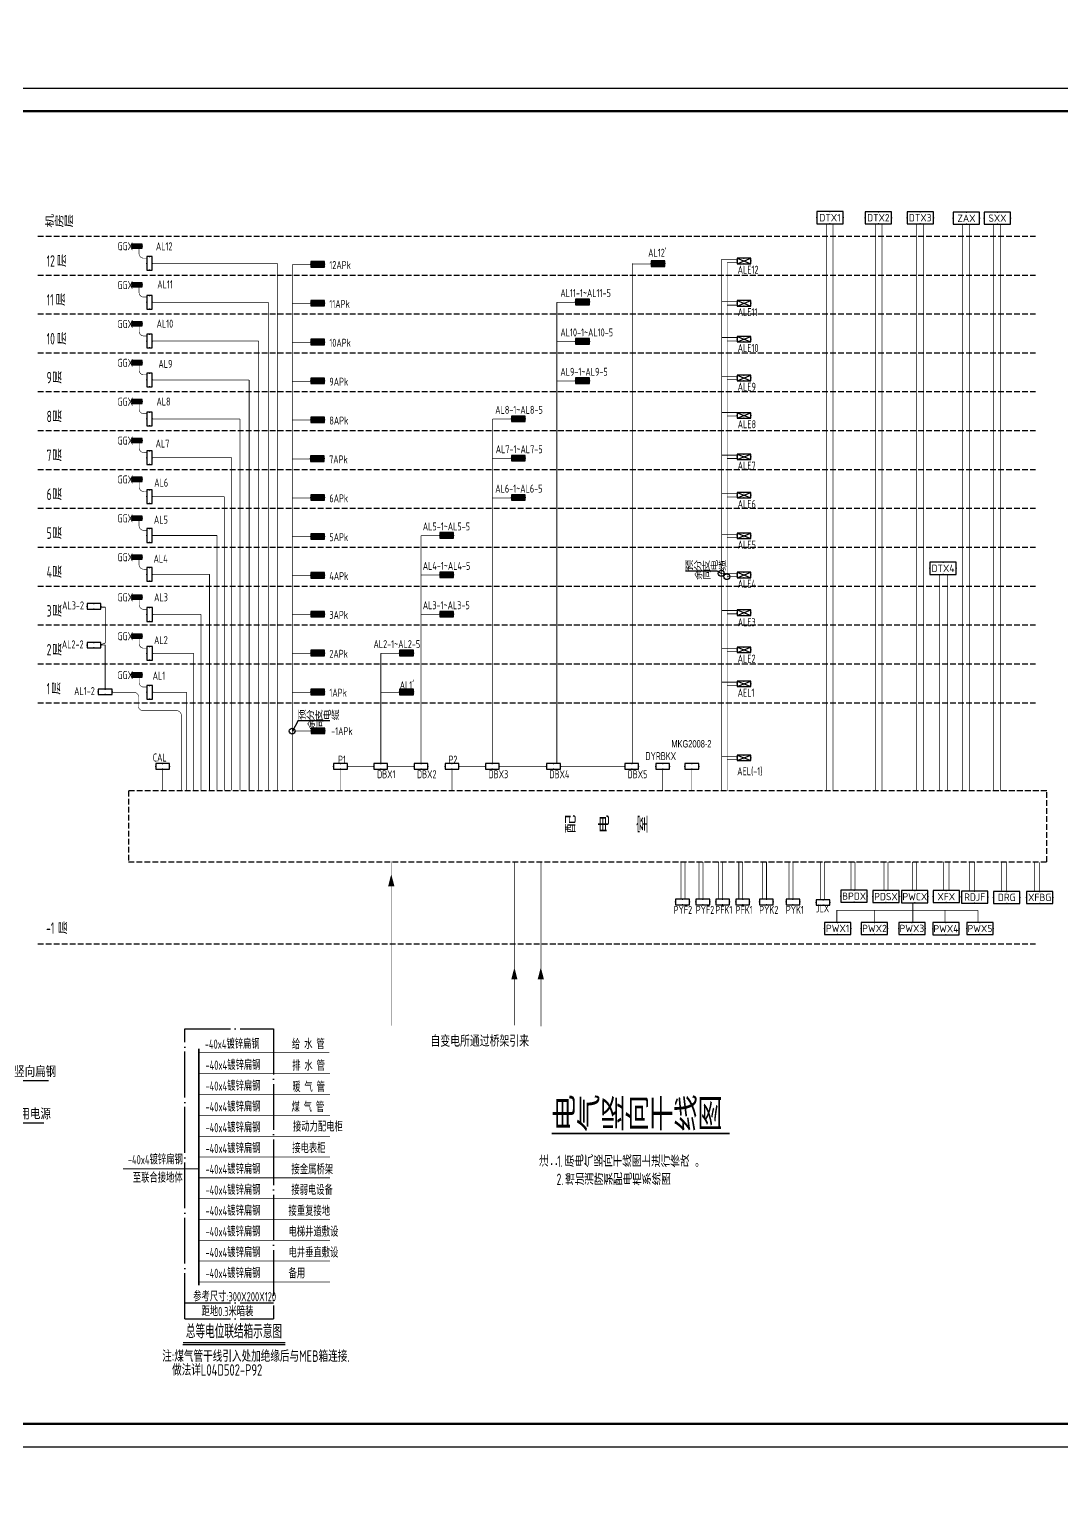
# Model space of a CAD drawing. Extents: x 2166032 to 5302137, y 581493 to 2416206.
# Drawn here: x 2832050 to 2877192, y 919866 to 984321 of the extents above; entities that cross this region are included whole.
import ezdxf
from ezdxf.enums import TextEntityAlignment as Align

# ---------------------------------------------------------------- set-up
doc = ezdxf.new("R2010")
doc.units = 0
doc.header["$LTSCALE"] = 1000
doc.header["$MEASUREMENT"] = 0
for name, pattern in [('ACAD_ISO04W100', [30.5, 24, -3, 0.5, -3]), ('DASH', [0.35, 0.25, -0.1]), ('DOTE', [2.42, 2, -0.2, 0.02, -0.2])]:
    doc.linetypes.add(name, pattern=pattern)
for name, color, linetype in [('DIM-照明', 3, 'Continuous'), ('DOTLN', 2, 'Continuous'), ('EQUIP-照明', 3, 'Continuous'), ('EQUIP-箱柜', 3, 'Continuous'), ('FBX1', 7, 'Continuous'), ('MID', 7, 'Continuous'), ('PUB_TITLE', 137, 'Continuous'), ('TEL_LEAD', 3, 'Continuous'), ('TEL_SYMB', 3, 'Continuous'), ('TEL_TEXT', 7, 'Continuous'), ('TWT_TEXT', 7, 'Continuous'), ('WIRE-照明', 1, 'Continuous'), ('给排水文本', 30, 'Continuous')]:
    doc.layers.add(name, color=color, linetype=linetype)
doc.styles.add('_HZTXT', font='！tssdeng.shx', dxfattribs={"width": 0.8, "bigfont": '！tssdchn.shx'})
doc.styles.add('_TCH_DIM', font='tssdeng.shx', dxfattribs={"bigfont": 'tssdchn.shx'})
doc.styles.add('_TCH_LABEL', font='!tssdeng.shx', dxfattribs={"bigfont": '!tssdchn.shx'})
doc.styles.add('_TEL_DIM', font='@tssdeng.shx', dxfattribs={"width": 0.8, "height": 3.5, "bigfont": '!tssdchn.shx'})
doc.styles.add('HZ', font='！tssdeng.shx', dxfattribs={"bigfont": '！tssdchn.shx'})
doc.styles.add('样式 1', font='tssdeng.shx', dxfattribs={"width": 0.7, "bigfont": 'tssdchn.shx'})

# ---------------------------------------------------------------- blocks, each defined once
blk = doc.blocks.new('$TelecSys$00000012')
blk.add_solid([(0, 0), (-1, 0.26), (-1, -0.26)])
blk = doc.blocks.new('$equip$00001413')
for p, q in [((0.75, 0.6), (-0.75, 0.6)), ((-0.75, 0.6), (-0.75, 0)), ((-0.75, 0), (0.75, 0)), ((0.75, 0), (0.75, 0.6))]:
    blk.add_line(p, q)
for p in [(-0.75, 0.3), (0, 0.6), (0, 0), (0.75, 0.3)]:
    blk.add_point(p)
at = {"style": '_TCH_LABEL', "flags": 9}
blk.add_attdef('A', (0, 0), '', height=0.00002, dxfattribs=at)
blk = doc.blocks.new('$equip$00001776')
for p, q in [((0.72, 0.66), (-0.72, 0.66)), ((-0.72, 0.66), (-0.72, 0)), ((-0.72, 0), (0.72, 0)), ((0.72, 0), (0.72, 0.66))]:
    blk.add_line(p, q)
for p in [(-0.72, 0.33), (0, 0.66), (0, 0), (0.72, 0.33)]:
    blk.add_point(p)
at = {"color": 7, "style": '_TEL_DIM'}
blk.add_attdef('$TEXT$', text='', height=0.4, dxfattribs=at).set_placement((0, 0.33), align=Align.MIDDLE_CENTER)
at = {"color": 7, "style": '_TEL_DIM', "flags": 1}
blk.add_attdef('A', text='', height=0.00002, dxfattribs=at).set_placement((0, 0), align=Align.MIDDLE_CENTER)
blk = doc.blocks.new('*X38')
at = {"color": 0}
for p, q in [((-250, 33), (-83, 200)), ((-250, 68), (-118, 200)), ((-250, 104), (-154, 200)), ((-250, 139), (-189, 200)), ((-250, 174), (-224, 200)), ((-247, 0), (-47, 200)), ((-212, 0), (-12, 200)), ((-177, 0), (23, 200)), ((-141, 0), (59, 200)), ((-106, 0), (94, 200)), ((-71, 0), (129, 200)), ((-35, 0), (165, 200)), ((0, 0), (200, 200)), ((35, 0), (235, 200)), ((71, 0), (250, 179)), ((106, 0), (250, 144)), ((141, 0), (250, 109)), ((177, 0), (250, 73)), ((212, 0), (250, 38)), ((247, 0), (250, 3))]:
    blk.add_line(p, q, dxfattribs=at)
blk = doc.blocks.new('$equip$00001421')
for p, q in [((0.75, 0.6), (-0.75, 0.6)), ((-0.75, 0.6), (-0.75, 0)), ((-0.75, 0), (0.75, 0)), ((0.75, 0), (0.75, 0.6))]:
    blk.add_line(p, q)
at = {"const_width": 0.6}
blk.add_lwpolyline([(-0.75, 0.3), (0.75, 0.3)], dxfattribs=at)
for p in [(-0.75, 0.3), (0, 0.6), (0, 0), (0.75, 0.3)]:
    blk.add_point(p)
at = {"xscale": 0.00300000000061118, "yscale": 0.00300000000061118, "zscale": 0.003}
blk.add_blockref('*X38', (0, 0), dxfattribs=at)
at = {"style": '_TCH_LABEL', "flags": 9}
blk.add_attdef('A', (0, 0), '', height=0.00002, dxfattribs=at)
blk = doc.blocks.new('$equip$00001424')
for p, q in [((-0.75, 0), (0.75, 0.6)), ((-0.75, 0.6), (0.75, 0)), ((0.75, 0.6), (-0.75, 0.6)), ((-0.75, 0.6), (-0.75, 0)), ((-0.75, 0), (0.75, 0)), ((0.75, 0), (0.75, 0.6))]:
    blk.add_line(p, q)
for p in [(-0.75, 0.3), (0, 0.6), (0, 0), (0.75, 0.3)]:
    blk.add_point(p)
at = {"style": '_TCH_LABEL', "flags": 9}
blk.add_attdef('A', (0, 0), '', height=0.00002, dxfattribs=at)

msp = doc.modelspace()

# ---------------------------------------------------------------- linework, layer by layer
at = {"linetype": 'DASH'}
for p, q in [((2832415.8, 975284.3), (2876054, 975284.3)), ((2832415.8, 973584.3), (2876054, 973584.3)), ((2832415.8, 971884.3), (2876054, 971884.3)), ((2832415.8, 970184.3), (2876054, 970184.3)), ((2832415.8, 968484.3), (2876054, 968484.3)), ((2832415.8, 966784.3), (2876054, 966784.3)), ((2832415.8, 965084.3), (2876054, 965084.3)), ((2832415.8, 963384.3), (2876054, 963384.3)), ((2832415.8, 961684.3), (2876054, 961684.3)), ((2832415.8, 959984.3), (2876054, 959984.3)), ((2832415.8, 958284.3), (2876054, 958284.3)), ((2832415.8, 956584.3), (2876054, 956584.3)), ((2832415.8, 954884.3), (2876054, 954884.3)), ((2832415.8, 944342.7), (2876054, 944342.7))]:
    msp.add_line(p, q, dxfattribs=at)
for p, q in [((2860739.8, 960646.8), (2862122.5, 960646.8)), ((2862122.5, 960646.8), (2862321.5, 960540.1)), ((2843804.2, 954108.6), (2843553.8, 953640.8)), ((2843804.2, 954108.6), (2845186.9, 954108.6))]:
    msp.add_line(p, q)
at = {"linetype": 'DOTE'}
for p, q in [((2838840.2, 927944.7), (2838840.2, 940628.8)), ((2838840.2, 940628.8), (2842717.5, 940628.8)), ((2842717.5, 940628.8), (2842717.5, 927944.7)), ((2838840.2, 928641.2), (2842717.5, 928641.2)), ((2838840.2, 927944.7), (2842717.5, 927944.7))]:
    msp.add_line(p, q, dxfattribs=at)
for centre, radius in [((2604640.5, 1020101.3), 438608.5), ((2862307.4, 960540.1), 127.4), ((2862552.4, 960392), 127.4), ((2843539.6, 953640.8), 127.4)]:
    msp.add_circle(centre, radius)
at = {"layer": 'DOTLN', "linetype": 'DASH'}
for p, q in [((2876542.7, 951029.4), (2836381.3, 951029.4)), ((2836381.3, 951029.4), (2836381.3, 947924.4)), ((2876542.7, 947924.4), (2876542.7, 951029.4)), ((2836381.3, 947924.4), (2876542.7, 947924.4))]:
    msp.add_line(p, q, dxfattribs=at)
at = {"layer": 'FBX1', "const_width": 60}
msp.add_lwpolyline([(2839457.6, 939754.2), (2839457.6, 929410.2)], dxfattribs=at)
at = {"layer": 'MID'}
msp.add_line((2838760.3, 926812.7), (2843238.9, 926812.7), dxfattribs=at)
at = {"layer": 'MID', "const_width": 60}
msp.add_lwpolyline([(2838767.8, 926900.5), (2843238, 926900.5)], dxfattribs=at)
at = {"layer": 'PUB_TITLE'}
msp.add_lwpolyline([(2803419.4, 922344.2), (2908519.4, 922344.2), (2908519.4, 981744.2), (2803419.4, 981744.2)], close=True, dxfattribs=at)
at = {"layer": 'PUB_TITLE', "const_width": 100}
msp.add_lwpolyline([(2805919.4, 923344.2), (2907519.4, 923344.2), (2907519.4, 980744.2), (2805919.4, 980744.2)], close=True, dxfattribs=at)
at = {"layer": 'TEL_LEAD'}
for p, q in [((2828667, 938363.8), (2832884.6, 938363.8)), ((2827887.3, 936513.1), (2832671.9, 936513.1))]:
    msp.add_line(p, q, dxfattribs=at)
at = {"layer": 'TEL_SYMB', "const_width": 70}
msp.add_lwpolyline([(2854894.6, 936043.9), (2862670.7, 936043.9)], dxfattribs=at)
at = {"layer": 'WIRE-照明', "const_width": 30}
for points in [[(2866915.5, 951029.4), (2866915.5, 975824.7)], [(2867202, 951029.4), (2867202, 975824.7)], [(2869058.1, 951029.4), (2869058.1, 975824.7)], [(2869344.5, 951029.4), (2869344.5, 975824.7)], [(2870835.9, 951052.3), (2870835.9, 975824.7)], [(2871141.3, 951052.3), (2871141.3, 975824.7)], [(2872857.2, 951029.4), (2872857.2, 975801.8)], [(2873162.6, 951029.4), (2873162.6, 975801.8)], [(2874220.6, 951029.4), (2874220.6, 975801.8)], [(2874526, 951029.4), (2874526, 975801.8)], [(2837421.1, 974094.8), (2842892.6, 974094.8)], [(2842892.6, 974094.8), (2842892.6, 951048.5)], [(2843553.8, 974040.8), (2843553.8, 951048.5)], [(2843553.8, 974040.8), (2844356.3, 974040.8)], [(2858421.6, 974068.5), (2859246.3, 974068.5)], [(2837421.1, 972394.8), (2842499.2, 972394.8)], [(2842499.2, 972394.8), (2842499.2, 951048.5)], [(2843553.8, 972340.8), (2844356.3, 972340.8)], [(2855114.9, 972392.4), (2855939.6, 972392.4)], [(2837421.1, 970694.8), (2842074, 970694.8)], [(2842074, 970694.8), (2842074, 951048.5)], [(2843553.8, 970640.8), (2844356.3, 970640.8)], [(2855114.9, 970670.3), (2855939.6, 970670.3)], [(2837421.1, 968994.8), (2841659.3, 968994.8)], [(2841659.3, 968994.8), (2841659.3, 951048.5)], [(2843553.8, 968940.8), (2844356.3, 968940.8)], [(2855114.9, 968948.1), (2855939.6, 968948.1)], [(2837421.1, 967294.8), (2841263.9, 967294.8)], [(2841263.9, 967294.8), (2841263.9, 951048.5)], [(2843553.8, 967240.8), (2844356.3, 967240.8)], [(2852314, 967285.2), (2853138.7, 967285.2)], [(2837421.1, 965594.8), (2840893.4, 965594.8)], [(2840893.4, 965594.8), (2840893.4, 951048.5)], [(2843543.1, 965540.8), (2844345.5, 965540.8)], [(2852314, 965563), (2853138.7, 965563)], [(2837421.1, 963894.8), (2840577.3, 963894.8)], [(2840577.3, 963894.8), (2840577.3, 951048.5)], [(2843553.8, 963840.8), (2844356.3, 963840.8)], [(2852314, 963840.8), (2853138.7, 963840.8)], [(2837421.1, 962194.8), (2840251.6, 962194.8)], [(2840251.6, 962194.8), (2840251.6, 951048.5)], [(2843553.8, 962140.8), (2844356.3, 962140.8)], [(2849179, 962185.1), (2850003.7, 962185.1)], [(2837421.1, 960494.8), (2839924.5, 960494.8)], [(2839924.5, 960494.8), (2839924.5, 951048.5)], [(2843553.8, 960440.8), (2844356.3, 960440.8)], [(2849179, 960463), (2850003.7, 960463)], [(2871866.7, 951029.4), (2871866.7, 960511.1)], [(2872204.1, 951029.4), (2872204.1, 960511.1)], [(2837424.6, 958740.8), (2839554.9, 958740.8)], [(2839554.9, 958740.8), (2839554.9, 951048.5)], [(2843553.8, 958740.8), (2844356.3, 958740.8)], [(2849179, 958740.8), (2850003.7, 958740.8)], [(2837424.6, 957040.8), (2839232.3, 957040.8)], [(2839232.3, 957040.8), (2839232.3, 951048.5)], [(2843553.8, 957040.8), (2844356.3, 957040.8)], [(2847416.9, 957040.8), (2848241.6, 957040.8)], [(2837424.6, 955340.8), (2838932.2, 955340.8)], [(2838932.2, 955340.8), (2838932.2, 951048.5)], [(2843553.8, 955340.8), (2844356.3, 955340.8)], [(2847416.9, 955340.8), (2848241.6, 955340.8)], [(2843553.8, 953640.8), (2844377.8, 953640.8)], [(2853256.2, 940772.8), (2853256.2, 947927.1)], [(2854421.7, 940735.8), (2854421.7, 947927.1)], [(2860548.1, 947924.4), (2860548.1, 946270.5)], [(2860720.4, 947924.4), (2860720.4, 946270.5)], [(2861332.9, 947924.4), (2861332.9, 946270.5)], [(2861505.2, 947924.4), (2861505.2, 946270.5)], [(2862196, 947924.4), (2862196, 946270.5)], [(2862368.3, 947924.4), (2862368.3, 946270.5)], [(2863077.6, 947924.4), (2863077.6, 946270.5)], [(2863249.9, 947924.4), (2863249.9, 946270.5)], [(2864115.2, 947924.4), (2864115.2, 946270.5)], [(2864287.5, 947924.4), (2864287.5, 946270.5)], [(2865272.2, 947924.4), (2865272.2, 946270.5)], [(2865444.5, 947924.4), (2865444.5, 946270.5)], [(2866650.4, 947924.4), (2866650.4, 946270.5)], [(2866822.6, 947924.4), (2866822.6, 946270.5)], [(2867987.1, 947924.4), (2867987.1, 946687.4)], [(2868159.4, 947924.4), (2868159.4, 946687.4)], [(2869423.3, 947924.4), (2869423.3, 946687.4)], [(2869595.6, 947924.4), (2869595.6, 946687.4)], [(2870664.1, 947924.4), (2870664.1, 946687.4)], [(2870836.4, 947924.4), (2870836.4, 946687.4)], [(2872042.4, 946668), (2872042.4, 947937.7)], [(2872263.7, 946668), (2872263.7, 947930.2)], [(2873170.6, 946648.9), (2873170.6, 947918.5)], [(2873391.9, 946648.9), (2873391.9, 947911.1)], [(2874574.6, 946634.6), (2874574.6, 947904.3)], [(2874795.9, 946634.6), (2874795.9, 947896.8)], [(2876016.3, 946634.6), (2876016.3, 947904.3)], [(2876237.6, 946634.6), (2876237.6, 947896.8)]]:
    msp.add_lwpolyline(points, dxfattribs=at)
at = {"layer": 'WIRE-照明', "color": 1, "linetype": 'Continuous', "const_width": 25}
for points in [[(2836844.1, 974761), (2836844.1, 974520.3, 0.4142136), (2837044.1, 974320.3), (2837181.1, 974320.3)], [(2836844.1, 973061), (2836844.1, 972820.3, 0.4142136), (2837044.1, 972620.3), (2837181.1, 972620.3)], [(2836847.6, 971361), (2836847.6, 971120.3, 0.4142136), (2837047.6, 970920.3), (2837184.6, 970920.3)], [(2836847.6, 969661), (2836847.6, 969420.3, 0.4142136), (2837047.6, 969220.3), (2837184.6, 969220.3)], [(2836847.6, 967961), (2836847.6, 967720.3, 0.4142136), (2837047.6, 967520.3), (2837184.6, 967520.3)], [(2836847.6, 966261), (2836847.6, 966020.3, 0.4142136), (2837047.6, 965820.3), (2837184.6, 965820.3)], [(2836847.6, 964561), (2836847.6, 964320.3, 0.4142136), (2837047.6, 964120.3), (2837184.6, 964120.3)], [(2836844.1, 962861), (2836844.1, 962620.3, 0.4142136), (2837044.1, 962420.3), (2837181.1, 962420.3)], [(2836844.1, 961161), (2836844.1, 960920.3, 0.4142136), (2837044.1, 960720.3), (2837181.1, 960720.3)], [(2836847.6, 959407.1), (2836847.6, 959166.4, 0.4142136), (2837047.6, 958966.4), (2837184.6, 958966.4)], [(2836847.6, 957707.1), (2836847.6, 957466.4, 0.4142136), (2837047.6, 957266.4), (2837184.6, 957266.4)], [(2836847.6, 956007.1), (2836847.6, 955766.4, 0.4142136), (2837047.6, 955566.4), (2837184.6, 955566.4)], [(2835682.8, 955340.8), (2836617.7, 955340.8, -0.4142136), (2836817.7, 955140.8), (2836817.7, 954733.8, 0.4142136), (2837017.7, 954533.8), (2838490.2, 954533.8, -0.4142136), (2838690.2, 954333.8), (2838690.2, 951029.8)]]:
    msp.add_lwpolyline(points, format="xyb", dxfattribs=at)
at = {"layer": 'WIRE-照明', "linetype": 'Continuous'}
for points, const_width in [([(2858421.6, 952218.2), (2858421.6, 974101.5)], 35), ([(2863003.1, 974272), (2862307.4, 974272)], 35), ([(2863003.1, 974123.9), (2862555.1, 974123.9)], 35), ([(2855114.9, 952218.2), (2855114.9, 972392.4)], 35), ([(2863003.1, 972416.9), (2862307.4, 972416.9)], 35), ([(2863003.1, 972268.8), (2862555.1, 972268.8)], 35), ([(2863003.1, 970849.8), (2862307.4, 970849.8)], 35), ([(2863003.1, 970701.7), (2862555.1, 970701.7)], 35), ([(2863003.1, 969154.9), (2862307.4, 969154.9)], 35), ([(2863003.1, 969006.8), (2862555.1, 969006.8)], 35), ([(2863003.1, 967571), (2862307.4, 967571)], 35), ([(2852292.5, 952218.2), (2852292.5, 967285.2)], 35), ([(2863003.1, 967422.9), (2862555.1, 967422.9)], 35), ([(2863003.1, 965707.3), (2862307.4, 965707.3)], 35), ([(2863003.1, 965559.2), (2862555.1, 965559.2)], 35), ([(2863003.1, 964026.2), (2862307.4, 964026.2)], 35), ([(2863003.1, 963878.1), (2862555.1, 963878.1)], 35), ([(2849179, 952218.2), (2849179, 962185.1)], 35), ([(2863003.1, 962248.1), (2862307.4, 962248.1)], 35), ([(2863003.1, 962100), (2862555.1, 962100)], 35), ([(2863003.1, 960540.1), (2862307.4, 960540.1)], 35), ([(2863003.1, 960392), (2862555.1, 960392)], 35), ([(2835365.1, 959061.6), (2835170.8, 959061.6)], 35), ([(2835365.1, 957489.3), (2835365.1, 959061.6)], 35), ([(2863003.1, 958914.7), (2862307.4, 958914.7)], 35), ([(2863003.1, 958766.6), (2862555.1, 958766.6)], 35), ([(2835170.8, 957423), (2835365.1, 957489.3)], 35), ([(2835170.8, 957402.3), (2835361.8, 957402.3)], 35), ([(2835361.8, 955479.4), (2835361.8, 957420.8)], 35), ([(2863003.1, 957265), (2862307.4, 957265)], 35), ([(2847416.9, 952218.2), (2847416.9, 957040.8)], 35), ([(2863003.1, 957116.9), (2862555.1, 957116.9)], 35), ([(2863003.1, 955778.4), (2862307.4, 955778.4)], 35), ([(2863003.1, 955630.3), (2862555.1, 955630.3)], 35), ([(2845954.8, 952098.2), (2847116.9, 952098.2)], 35), ([(2847716.9, 952098.2), (2848879, 952098.2)], 35), ([(2850830.4, 952098.2), (2851992.5, 952098.2)], 35), ([(2852592.5, 952098.2), (2854672, 952098.2)], 35), ([(2855272, 952098.2), (2858090.3, 952098.2)], 35), ([(2863003.1, 952540), (2862307.4, 952540)], 35), ([(2863003.1, 952391.9), (2862555.1, 952391.9)], 35), ([(2847873.1, 945786.1), (2847873.1, 947946.3)], 20), ([(2847873.1, 945786.1), (2847873.1, 940754.3)], 20), ([(2867345, 945800.1), (2873538.8, 945800.1)], 35), ([(2867362.7, 945800.1), (2867362.7, 945277.7)], 35), ([(2869001.1, 945800.1), (2869001.1, 945276.1)], 35), ([(2870686, 946137.9), (2870686, 945781.7)], 35), ([(2870686, 945781.7), (2870686, 945276.1)], 35), ([(2872096.6, 945800.1), (2872096.6, 945265.6)], 35), ([(2873538.8, 945800.1), (2873538.8, 945273.6)], 35)]:
    msp.add_lwpolyline(points, dxfattribs=dict(at, const_width=const_width))
at = {"layer": 'WIRE-照明', "color": 1, "linetype": 'Continuous', "const_width": 25}
for points in [[(2862321.5, 974276.8), (2862321.5, 951017.4)], [(2862566.5, 974138.8), (2862566.5, 952303.3)], [(2862566.5, 952303.3), (2862566.5, 951017.4)], [(2837875.9, 951978.2), (2837875.9, 951029.4)], [(2845654.8, 951978.2), (2845654.8, 951029.4)], [(2850530.4, 951978.2), (2850530.4, 951029.4)], [(2859748.8, 951978.2), (2859748.8, 951029.4)], [(2861021.5, 951978.2), (2861021.5, 951029.4)]]:
    msp.add_lwpolyline(points, dxfattribs=at)
at = {"layer": 'WIRE-照明', "color": 4, "linetype": 'ACAD_ISO04W100', "ltscale": 0.05, "const_width": 30}
for points in [[(2839457.6, 939579.8), (2845159.5, 939579.8)], [(2839489.9, 938656.9), (2845191.8, 938656.9)], [(2839489.9, 937746.9), (2845191.8, 937746.9)], [(2839489.9, 936836.9), (2845191.8, 936836.9)], [(2839489.9, 935926.9), (2845191.8, 935926.9)], [(2839489.9, 935016.9), (2845191.8, 935016.9)], [(2836147.9, 934500.7), (2839457.6, 934500.7)], [(2839489.9, 934106.9), (2845191.8, 934106.9)], [(2839489.9, 933196.9), (2845191.8, 933196.9)], [(2839489.9, 932286.9), (2845191.8, 932286.9)], [(2839489.9, 931376.9), (2845191.8, 931376.9)], [(2839489.9, 930466.9), (2845191.8, 930466.9)], [(2839489.9, 929556.9), (2845191.8, 929556.9)]]:
    msp.add_lwpolyline(points, dxfattribs=at)

# ---------------------------------------------------------------- block references
at = {"layer": 'DIM-照明', "color": 1, "xscale": 525, "yscale": 525, "zscale": 525, "rotation": 90}
for p in [(2847875.1, 947384.8), (2853259.9, 943306.3), (2854416.1, 943313.2)]:
    msp.add_blockref('$TelecSys$00000012', p, dxfattribs=at)
at = {"layer": 'EQUIP-照明', "xscale": 800, "yscale": 800, "zscale": 800}
for p, values in [((2867064.2, 975828.7), {'$TEXT$': 'DTX1'}), ((2869181.1, 975824.7), {'$TEXT$': 'DTX2'}), ((2871012.8, 975824.7), {'$TEXT$': 'DTX3'}), ((2873034.2, 975801.8), {'$TEXT$': 'ZAX'}), ((2874389.7, 975808.3), {'$TEXT$': 'SXX'}), ((2872009.6, 960495.9), {'$TEXT$': 'DTX4'}), ((2868119.1, 946159.4), {'$TEXT$': 'BPDX'}), ((2869512.6, 946141.3), {'$TEXT$': 'PDSX'}), ((2870775.5, 946137.9), {'$TEXT$': 'PWCX'}), ((2872150.2, 946140), {'$TEXT$': 'XFX'}), ((2873391.9, 946120.9), {'$TEXT$': 'RDJF'}), ((2874795.9, 946106.6), {'$TEXT$': 'DRG'}), ((2876237.6, 946106.6), {'$TEXT$': 'XFBG'}), ((2867398.4, 944749.7), {'$TEXT$': 'PWX1'}), ((2869011.5, 944748.1), {'$TEXT$': 'PWX2'}), ((2870647, 944748.1), {'$TEXT$': 'PWX3'}), ((2872134.8, 944737.6), {'$TEXT$': 'PWX4'}), ((2873621.5, 944745.6), {'$TEXT$': 'PWX5'})]:
    msp.add_blockref('$equip$00001776', p, dxfattribs=at).add_auto_attribs(values)
at = {"layer": 'EQUIP-照明', "xscale": 400, "yscale": 400, "zscale": 400, "rotation": 90}
for p in [(2837421.1, 974094.8), (2837421.1, 972394.8), (2837421.1, 970694.8), (2837421.1, 968994.8), (2837421.1, 967294.8), (2837421.1, 965594.8), (2837421.1, 963894.8), (2837421.1, 962194.8), (2837421.1, 960494.8), (2837424.6, 958740.8), (2837424.6, 957040.8), (2837424.6, 955340.8)]:
    msp.add_blockref('$equip$00001413', p, dxfattribs=at)
at = {"layer": 'EQUIP-箱柜', "color": 1, "xscale": 300, "yscale": 300, "zscale": 300}
for p in [(2836748.6, 974761), (2836748.6, 973061), (2836752.1, 971361), (2836752.1, 969661), (2836752.1, 967961), (2836752.1, 966261), (2836752.1, 964561), (2836748.6, 962861), (2836748.6, 961161), (2836752.1, 959407.1), (2836752.1, 957707.1), (2836752.1, 956007.1)]:
    msp.add_blockref('$equip$00001421', p, dxfattribs=at)
at = {"layer": 'EQUIP-箱柜', "xscale": 400, "yscale": 400, "zscale": 400, "rotation": 180}
for p in [(2844656.3, 974174.6), (2859546.3, 974202.2), (2844656.3, 972474.6), (2856239.6, 972526.2), (2844656.3, 970774.6), (2856239.6, 970804), (2844656.3, 969074.6), (2856239.6, 969081.9), (2844656.3, 967374.6), (2853438.7, 967418.9), (2844645.5, 965674.6), (2853438.7, 965696.7), (2844656.3, 963974.6), (2853438.7, 963974.6), (2844656.3, 962274.6), (2850303.7, 962318.9), (2844656.3, 960574.6), (2850303.7, 960596.7), (2844656.3, 958874.6), (2850303.7, 958874.6), (2844656.3, 957174.6), (2848541.6, 957174.6), (2844656.3, 955474.6), (2848541.6, 955474.6), (2844669.2, 953774.6)]:
    msp.add_blockref('$equip$00001421', p, dxfattribs=at)
at = {"layer": 'EQUIP-箱柜', "xscale": 400, "yscale": 400, "zscale": 400}
for name, p in [('$equip$00001424', (2863303.1, 974080.4)), ('$equip$00001424', (2863303.1, 972226.7)), ('$equip$00001424', (2863303.1, 970659.6)), ('$equip$00001424', (2863303.1, 968964.7)), ('$equip$00001424', (2863303.1, 967324.9)), ('$equip$00001424', (2863303.1, 965517.2)), ('$equip$00001424', (2863303.1, 963836.1)), ('$equip$00001424', (2863303.1, 962057.9)), ('$equip$00001424', (2863303.1, 960349.9)), ('$equip$00001413', (2834870.8, 958973.9)), ('$equip$00001424', (2863303.1, 958700.1)), ('$equip$00001413', (2834870.8, 957282.3)), ('$equip$00001424', (2863303.1, 957074.9)), ('$equip$00001413', (2835361.8, 955239.4)), ('$equip$00001424', (2863303.1, 955588.2)), ('$equip$00001413', (2837875.9, 951978.2)), ('$equip$00001413', (2845654.8, 951978.2)), ('$equip$00001413', (2847416.9, 951978.2)), ('$equip$00001413', (2849179, 951978.2)), ('$equip$00001413', (2850530.4, 951978.2)), ('$equip$00001413', (2852292.5, 951978.2)), ('$equip$00001413', (2854972, 951978.2)), ('$equip$00001413', (2858390.3, 951978.2)), ('$equip$00001413', (2859748.8, 951978.2)), ('$equip$00001413', (2861021.5, 951978.2)), ('$equip$00001424', (2863303.1, 952349.8)), ('$equip$00001413', (2860612.7, 946050.4)), ('$equip$00001413', (2861502.1, 946050.4)), ('$equip$00001413', (2862365.3, 946050.4)), ('$equip$00001413', (2863246.8, 946050.4)), ('$equip$00001413', (2864284.5, 946050.4)), ('$equip$00001413', (2865441.5, 946050.4)), ('$equip$00001413', (2866763.8, 946030.5))]:
    msp.add_blockref(name, p, dxfattribs=at)

# ---------------------------------------------------------------- texts
at = {"layer": 'MID', "style": '_HZTXT', "width": 0.7}
msp.add_text('总等电位联结箱示意图', height=600, dxfattribs=at).set_placement((2838894.3, 927090.3))
at = {"layer": 'TEL_TEXT'}
for s, height, style, width, p in [('机房层', 500, '_TEL_DIM', 0.8, (2832713, 975679.9)), ('GGX', 350, '_TEL_DIM', 0.64, (2835900.8, 974669.8)), ('AL12', 350, '_TEL_DIM', 0.64, (2837580.6, 974664)), ("AL12'", 350, '_TEL_DIM', 0.64, (2859110.9, 974382.4)), ('12', 500, '_TEL_DIM', 0.64, (2832800.7, 973948.6)), ('层', 500, '_TEL_DIM', 0.8, (2833243.8, 973948.6)), ('12APk', 350, '_TEL_DIM', 0.64, (2845167.8, 973846)), ('ALE12', 350, '_TEL_DIM', 0.64, (2863026.6, 973640.3)), ('GGX', 350, '_TEL_DIM', 0.64, (2835900.8, 972969.8)), ('AL11', 350, '_TEL_DIM', 0.64, (2837640.6, 972998.6)), ('11', 500, '_TEL_DIM', 0.64, (2832800.7, 972248.6)), ('层', 500, '_TEL_DIM', 0.8, (2833194.6, 972248.6)), ('AL11-1~AL11-5', 350, '_TEL_DIM', 0.64, (2855272, 972621.5)), ('11APk', 350, '_TEL_DIM', 0.64, (2845167.8, 972146)), ('ALE11', 350, '_TEL_DIM', 0.64, (2863026.6, 971786.6)), ('GGX', 350, '_TEL_DIM', 0.64, (2835904.3, 971269.8)), ('AL10', 350, '_TEL_DIM', 0.64, (2837611.1, 971281.6)), ('10', 500, '_TEL_DIM', 0.64, (2832800.7, 970548.6)), ('层', 500, '_TEL_DIM', 0.8, (2833243.8, 970548.6)), ('10APk', 350, '_TEL_DIM', 0.64, (2845167.8, 970446)), ('AL10-1~AL10-5', 350, '_TEL_DIM', 0.64, (2855272, 970899.4)), ('ALE10', 350, '_TEL_DIM', 0.64, (2863026.6, 970219.5)), ('GGX', 350, '_TEL_DIM', 0.64, (2835904.3, 969569.8)), ('AL9', 350, '_TEL_DIM', 0.64, (2837690.8, 969524.6)), ('AL9-1~AL9-5', 350, '_TEL_DIM', 0.64, (2855272, 969177.2)), ('9', 500, '_TEL_DIM', 0.64, (2832800.7, 968848.6)), ('层', 500, '_TEL_DIM', 0.8, (2833046.9, 968848.6)), ('9APk', 350, '_TEL_DIM', 0.64, (2845167.8, 968746)), ('ALE9', 350, '_TEL_DIM', 0.64, (2863026.6, 968524.6)), ('GGX', 350, '_TEL_DIM', 0.64, (2835904.3, 967869.8)), ('AL8', 350, '_TEL_DIM', 0.64, (2837605.2, 967878.2)), ('8', 500, '_TEL_DIM', 0.64, (2832800.7, 967148.6)), ('层', 500, '_TEL_DIM', 0.8, (2833046.9, 967148.6)), ('AL8-1~AL8-5', 350, '_TEL_DIM', 0.64, (2852422, 967514.3)), ('8APk', 350, '_TEL_DIM', 0.64, (2845167.8, 967046)), ('ALE8', 350, '_TEL_DIM', 0.64, (2863026.6, 966884.7)), ('GGX', 350, '_TEL_DIM', 0.64, (2835904.3, 966169.8)), ('AL7', 350, '_TEL_DIM', 0.64, (2837567.1, 966041.5)), ('7', 500, '_TEL_DIM', 0.64, (2832800.7, 965448.6)), ('层', 500, '_TEL_DIM', 0.8, (2833046.9, 965448.6)), ('7APk', 350, '_TEL_DIM', 0.64, (2845157.1, 965346)), ('AL7-1~AL7-5', 350, '_TEL_DIM', 0.64, (2852443.4, 965792.1)), ('ALE7', 350, '_TEL_DIM', 0.64, (2863026.6, 965077.1)), ('层', 500, '_TEL_DIM', 0.8, (2833046.9, 963748.6)), ('GGX', 350, '_TEL_DIM', 0.64, (2835904.3, 964469.8)), ('AL6', 350, '_TEL_DIM', 0.64, (2837506.9, 964332.1)), ('AL6-1~AL6-5', 350, '_TEL_DIM', 0.64, (2852424.9, 964070)), ('6', 500, '_TEL_DIM', 0.64, (2832800.7, 963748.6)), ('6APk', 350, '_TEL_DIM', 0.64, (2845167.8, 963646)), ('ALE6', 350, '_TEL_DIM', 0.64, (2863026.6, 963396)), ('GGX', 350, '_TEL_DIM', 0.64, (2835900.8, 962769.8)), ('AL5', 350, '_TEL_DIM', 0.64, (2837493.4, 962713.7)), ('5', 500, '_TEL_DIM', 0.64, (2832800.7, 962048.6)), ('层', 500, '_TEL_DIM', 0.8, (2833046.9, 962048.6)), ('AL5-1~AL5-5', 350, '_TEL_DIM', 0.64, (2849253.6, 962414.2)), ('5APk', 350, '_TEL_DIM', 0.64, (2845167.8, 961946)), ('ALE5', 350, '_TEL_DIM', 0.64, (2863026.6, 961617.8)), ('GGX', 350, '_TEL_DIM', 0.64, (2835900.8, 961069.8)), ('AL4', 350, '_TEL_DIM', 0.64, (2837478.5, 961005)), ('AL4-1~AL4-5', 350, '_TEL_DIM', 0.64, (2849253.6, 960692.1)), ('预分支电缆', 350, '_TEL_DIM', 0.8, (2860724.7, 960671.9)), ('4', 500, '_TEL_DIM', 0.64, (2832800.7, 960348.6)), ('层', 500, '_TEL_DIM', 0.8, (2833046.9, 960348.6)), ('4APk', 350, '_TEL_DIM', 0.64, (2845167.8, 960246)), ('余同', 350, '_TEL_DIM', 0.8, (2861128.4, 960273.8)), ('ALE4', 350, '_TEL_DIM', 0.64, (2863026.6, 959909.8)), ('3', 500, '_TEL_DIM', 0.64, (2832800.7, 958648.6)), ('层', 500, '_TEL_DIM', 0.8, (2833046.9, 958648.6)), ('AL3-2', 350, '_TEL_DIM', 0.64, (2833478.8, 958962.4)), ('GGX', 350, '_TEL_DIM', 0.64, (2835904.3, 959315.9)), ('AL3', 350, '_TEL_DIM', 0.64, (2837501.4, 959318.2)), ('AL3-1~AL3-5', 350, '_TEL_DIM', 0.64, (2849253.6, 958969.9)), ('3APk', 350, '_TEL_DIM', 0.64, (2845167.8, 958546)), ('ALE3', 350, '_TEL_DIM', 0.64, (2863026.6, 958228.4)), ('GGX', 350, '_TEL_DIM', 0.64, (2835904.3, 957615.9)), ('2', 500, '_TEL_DIM', 0.64, (2832800.7, 956948.6)), ('层', 500, '_TEL_DIM', 0.8, (2833046.9, 956948.6)), ('AL2-2', 350, '_TEL_DIM', 0.64, (2833467.3, 957259.3)), ('AL2', 350, '_TEL_DIM', 0.64, (2837500.2, 957443.9)), ('2APk', 350, '_TEL_DIM', 0.64, (2845167.8, 956846)), ('AL2-1~AL2-5', 350, '_TEL_DIM', 0.64, (2847098.1, 957269.9)), ('ALE2', 350, '_TEL_DIM', 0.64, (2863026.6, 956634.7)), ('GGX', 350, '_TEL_DIM', 0.64, (2835904.3, 955915.9)), ('AL1', 350, '_TEL_DIM', 0.64, (2837438.4, 955888.3)), ("AL1'", 350, '_TEL_DIM', 0.64, (2848244.6, 955474.6)), ('1', 500, '_TEL_DIM', 0.64, (2832800.7, 955248.6)), ('层', 500, '_TEL_DIM', 0.8, (2832997.6, 955248.6)), ('AL1-2', 350, '_TEL_DIM', 0.64, (2834003.8, 955215.3)), ('1APk', 350, '_TEL_DIM', 0.64, (2845167.8, 955146)), ('AEL1', 350, '_TEL_DIM', 0.64, (2863026.6, 955148.1)), ('预分支电缆', 350, '_TEL_DIM', 0.8, (2843789.2, 954133.6)), ('余同', 350, '_TEL_DIM', 0.8, (2844192.8, 953735.5)), ('-1APk', 350, '_TEL_DIM', 0.64, (2845245.5, 953463.1)), ('CAL', 350, '_TEL_DIM', 0.64, (2837446.9, 952311.2)), ('DYRBKX', 350, '_TEL_DIM', 0.64, (2858992.4, 952373.1)), ('MKG2008-2', 320, 'HZ', 0.7, (2860125.6, 952926)), ('P1', 350, '_TEL_DIM', 0.64, (2845547.7, 952218.2)), ('P2', 350, '_TEL_DIM', 0.64, (2850379.4, 952218.2)), ('AEL(-1)', 350, '_TEL_DIM', 0.64, (2863006.8, 951710.5)), ('DBX1', 350, '_TEL_DIM', 0.64, (2847253.8, 951580.1)), ('DBX2', 350, '_TEL_DIM', 0.64, (2848999.8, 951580.1)), ('DBX3', 350, '_TEL_DIM', 0.64, (2852129.3, 951580.1)), ('DBX4', 350, '_TEL_DIM', 0.64, (2854792.9, 951580.1)), ('DBX5', 350, '_TEL_DIM', 0.64, (2858211.2, 951580.1)), ('配', 700, '_TEL_DIM', 0.8, (2855430.8, 949189.2)), ('电', 700, '_TEL_DIM', 0.8, (2856893.8, 949189.2)), ('室', 700, '_TEL_DIM', 0.8, (2858582.6, 949189.2)), ('PYF2', 350, '_TEL_DIM', 0.64, (2860226, 945649.9)), ('PYF2', 350, '_TEL_DIM', 0.64, (2861193.9, 945649.9)), ('PFK1', 350, '_TEL_DIM', 0.64, (2862051.4, 945649.9)), ('PFK1', 350, '_TEL_DIM', 0.64, (2862938.6, 945649.9)), ('PYK2', 350, '_TEL_DIM', 0.64, (2863968.8, 945649.9)), ('PYK1', 350, '_TEL_DIM', 0.64, (2865133.3, 945649.9)), ('JLX', 350, '_TEL_DIM', 0.64, (2866451.9, 945717.3)), ('-1', 500, '_TEL_DIM', 0.64, (2832773.6, 944774.3)), ('层', 500, '_TEL_DIM', 0.8, (2833290.5, 944774.3)), ('自变电所通过桥架引来', 500, '_HZTXT', 0.75, (2849589.7, 939839.3)), ('注：', 500, '_TEL_DIM', 0.8, (2854334.6, 934581.6)), ('1.', 500, '_TEL_DIM', 0.64, (2855134.6, 934581.6)), ('原电气竖向干线图上进行修改。', 500, '_TEL_DIM', 0.8, (2855454.6, 934581.6)), ('2.', 500, '_TEL_DIM', 0.64, (2855105.9, 933789.6)), ('增加消防泵配电柜系统图', 500, '_TEL_DIM', 0.8, (2855475.1, 933789.6))]:
    msp.add_text(s, height=height, dxfattribs=dict(at, style=style, width=width)).set_placement(p)
at = {"layer": 'TEL_TEXT', "style": '_TCH_DIM'}
for s, p in [('竖向扁钢', (2831383.5, 938513.8)), ('备用电源', (2831154.9, 936663.1))]:
    msp.add_text(s, height=482.27, dxfattribs=at).set_placement(p)
at = {"layer": 'TWT_TEXT', "style": '_TEL_DIM', "width": 0.8}
msp.add_text('电气竖向干线图', height=1400, dxfattribs=at).set_placement((2854894.6, 936161.8))
at = {"layer": '给排水文本', "style": '样式 1', "width": 0.7}
for s, height, p in [('-40x4镀锌扁钢', 400, (2839717.7, 939753.7)), ('给 水 管', 400, (2843531.8, 939738.7)), ('-40x4镀锌扁钢', 400, (2839750, 938830.9)), ('排 水 管', 400, (2843541.7, 938798.4)), ('-40x4镀锌扁钢', 400, (2839750, 937920.9)), ('暖 气 管', 400, (2843542.8, 937871)), ('-40x4镀锌扁钢', 400, (2839750, 937010.9)), ('煤 气 管', 400, (2843510.2, 936993.6)), ('-40x4镀锌扁钢', 400, (2839750, 936100.9)), (' 接动力配电柜', 400, (2843404.5, 936132.8)), ('-40x4镀锌扁钢', 400, (2839750, 935190.9)), (' 接电表柜', 400, (2843371.7, 935193.1)), ('-40x4镀锌扁钢', 400, (2836353.7, 934700)), ('-40x4镀锌扁钢', 400, (2839750, 934280.9)), (' 接金属桥架', 400, (2843340.5, 934265.1)), ('至联合接地体', 400, (2836567.3, 933900.5)), ('-40x4镀锌扁钢', 400, (2839750, 933370.9)), (' 接弱电设备', 400, (2843333.3, 933366.3)), ('-40x4镀锌扁钢', 400, (2839750, 932460.9)), ('接重复接地', 400, (2843378.8, 932448.9)), ('-40x4镀锌扁钢', 400, (2839750, 931550.9)), ('电梯井道敷设', 400, (2843378.8, 931538.9)), ('-40x4镀锌扁钢', 400, (2839750, 930640.9)), ('电井垂直敷设', 400, (2843378.8, 930628.9)), ('-40x4镀锌扁钢', 400, (2839750, 929730.9)), ('备用', 400, (2843378.8, 929718.9)), ('参考尺寸:300X200X120', 400, (2839211.4, 928710.1)), ('距地0.3米暗装', 400, (2839575.3, 928059)), ('注:煤气管干线引入处加绝缘后与MEB箱连接.', 500, (2837856.1, 926060.7)), ('做法详L04D502-P92', 500, (2838287.8, 925456.1))]:
    msp.add_text(s, height=height, dxfattribs=at).set_placement(p)

doc.saveas('drawing.dxf')
